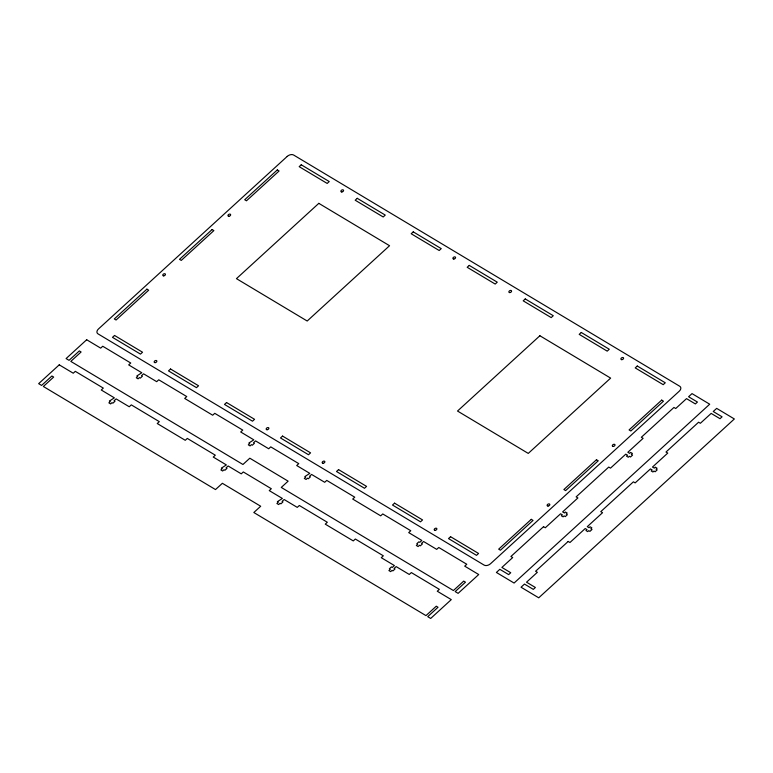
<?xml version="1.0" encoding="UTF-8"?>
<svg xmlns="http://www.w3.org/2000/svg" width="773" height="773" viewBox="0 0 773 773"><rect width="100%" height="100%" fill="white"/><g stroke="black" fill="none" stroke-linecap="round" stroke-linejoin="round"><path stroke-width="1.16" d="M59.241 364.837L38.65 383.659L41.597 385.427L51.897 376.007L53.666 377.069L43.365 386.481L215.503 489.57L222.373 483.299L260.694 506.247L253.824 512.518L425.971 615.617L436.262 606.206L438.03 607.259L427.74 616.67L430.687 618.439L451.277 599.616L437.276 591.229L439.335 589.345L411.333 572.58L409.275 574.455L396.153 566.599L394.095 568.484L394.984 569.015L392.916 570.899L392.037 570.368L390.665 571.624L388.896 570.561L390.268 569.305L389.379 568.783L391.438 566.899L392.326 567.43L394.385 565.546L381.273 557.691L383.331 555.806L355.329 539.032L353.271 540.916L325.259 524.152L327.327 522.268L299.325 505.494L297.257 507.378L284.145 499.522L282.087 501.406L282.966 501.938L280.908 503.822L280.029 503.291L278.657 504.547L276.889 503.484L278.261 502.228L277.372 501.696L282.377 498.459L269.255 490.613L271.323 488.729L243.311 471.955L241.253 473.839L228.141 465.984L226.083 467.868L226.962 468.399L224.904 470.274L224.025 469.752L222.653 470.999L220.885 469.945L222.257 468.689L221.368 468.158L226.373 464.921L213.251 457.065L215.309 455.191L187.308 438.417L185.249 440.301L157.248 423.527L159.306 421.643L131.304 404.878L129.246 406.762L116.134 398.907L114.075 400.781L114.955 401.313L112.897 403.197L112.008 402.665L110.636 403.921L108.867 402.868L110.239 401.612L109.36 401.081L114.365 397.844L101.244 389.988L103.302 388.104L75.3 371.34L73.242 373.214L59.241 364.837M86.682 339.743L66.092 358.575L69.039 360.334L79.329 350.923L81.097 351.986L70.807 361.397L242.944 464.486L249.814 458.215L288.126 481.164L281.266 487.434L453.403 590.533L463.703 581.112L465.472 582.175L455.171 591.587L458.118 593.355L478.719 574.532L464.708 566.145L466.776 564.261L438.774 547.487L436.706 549.371L423.594 541.515L421.536 543.4L422.416 543.931L420.357 545.815L419.478 545.284L418.106 546.54L416.338 545.477L417.71 544.221L416.821 543.69L418.879 541.815L419.768 542.337L421.826 540.462L408.704 532.607L410.763 530.722L382.761 513.948L380.703 515.833L352.701 499.058L354.759 497.184L326.757 480.41L324.699 482.294L311.587 474.438L309.529 476.323L310.408 476.854L308.35 478.729L307.47 478.207L306.089 479.453L304.32 478.4L305.702 477.144L304.813 476.612L309.818 473.376L296.697 465.52L298.755 463.636L270.753 446.871L268.695 448.755L255.583 440.9L253.525 442.784L254.404 443.306L252.346 445.19L251.457 444.659L250.085 445.915L248.317 444.861L249.689 443.605L248.809 443.074L253.815 439.837L240.693 431.981L242.751 430.097L214.749 413.333L212.691 415.217L184.689 398.443L186.747 396.559L158.745 379.794L156.687 381.669L143.565 373.813L141.507 375.697L142.396 376.229L140.338 378.113L139.449 377.582L138.077 378.838L136.309 377.775L137.681 376.519L136.802 375.997L141.797 372.76L128.685 364.904L130.743 363.02L102.741 346.246L100.683 348.13L86.682 339.743M287.237 156.397L98.48 328.96A4.841 3.16 -28 0 0 97.997 333.859L484.14 565.111A4.841 3.16 -28 0 0 490.517 563.739L679.274 391.177A4.841 3.16 -28 0 0 679.757 386.278L293.614 155.025A4.841 3.16 -28 0 0 287.237 156.397M146.899 289.15L114.298 318.959L116.066 320.012L148.667 290.213L146.899 289.15M212.111 229.542L179.51 259.341L181.278 260.404L213.879 230.596L212.111 229.542M277.314 169.925L244.712 199.734L246.481 200.796L279.082 170.988L277.314 169.925M114.539 335.463L112.481 337.347L140.483 354.111L142.541 352.227L114.539 335.463M301.238 164.784L299.18 166.659L327.182 183.433L329.24 181.549L301.238 164.784M318.814 203.347L236.451 278.647L307.19 321.017L389.553 245.717L318.814 203.347M170.543 369.001L168.485 370.885L196.487 387.65L198.555 385.775L170.543 369.001M357.242 198.323L355.184 200.207L383.186 216.971L385.244 215.087L357.242 198.323M226.557 402.54L224.489 404.424L252.5 421.198L254.559 419.314L226.557 402.54M413.246 231.861L411.188 233.746L439.19 250.51L441.248 248.635L413.246 231.861M282.56 436.078L280.502 437.962L308.504 454.737L310.562 452.852L282.56 436.078M469.25 265.4L467.192 267.284L495.193 284.058L497.252 282.174L469.25 265.4M338.564 469.617L336.506 471.501L364.508 488.275L366.566 486.391L338.564 469.617M525.254 298.938L523.195 300.823L551.197 317.597L553.265 315.713L525.254 298.938M539.883 335.743L457.519 411.043L528.259 453.413L610.631 378.113L539.883 335.743M394.568 503.165L392.51 505.04L420.512 521.814L422.57 519.929L394.568 503.165M581.267 332.477L579.199 334.361L607.201 351.135L609.269 349.251L581.267 332.477M450.572 536.704L448.514 538.588L476.516 555.352L478.574 553.468L450.572 536.704M637.271 366.025L635.213 367.9L663.215 384.674L665.273 382.79L637.271 366.025M531.273 519.34L498.672 549.149L500.44 550.212L533.041 520.403L531.273 519.34M596.476 459.732L563.875 489.541L565.643 490.594L598.244 460.785L596.476 459.732M661.688 400.114L629.077 429.923L630.855 430.986L663.456 401.177L661.688 400.114M543.535 526.684L510.924 556.492L512.702 557.555L501.89 567.43L510.731 572.725L508.673 574.61L499.831 569.315L496.392 572.455L514.084 583.045L709.701 404.211L692.019 393.612L688.579 396.752L697.43 402.047L695.371 403.931L686.521 398.636L675.718 408.521L673.94 407.458L641.339 437.267L643.107 438.33L627.84 452.282L629.609 453.345L630.633 452.408L632.401 453.461L631.377 454.408L632.556 455.113L630.497 456.998L629.319 456.292L628.285 457.23L626.517 456.167L627.55 455.229L625.782 454.166L610.506 468.129L608.738 467.076L576.136 496.875L577.904 497.938L562.628 511.9L564.396 512.963L565.43 512.016L567.198 513.079L566.165 514.016L567.343 514.721L565.285 516.606L564.106 515.9L563.082 516.837L561.314 515.784L562.338 514.837L560.57 513.784L545.303 527.746L543.535 526.684M568.184 541.448L535.583 571.257L537.351 572.31L526.539 582.195L535.38 587.49L533.322 589.374L524.481 584.079L521.041 587.219L538.733 597.809L734.35 418.966L716.668 408.376L713.228 411.516L722.079 416.811L720.021 418.695L711.17 413.4L700.367 423.285L698.599 422.222L665.988 452.031L667.756 453.084L652.489 467.047L654.258 468.109L655.282 467.163L657.05 468.225L656.026 469.163L657.205 469.878L655.146 471.752L653.968 471.047L652.934 471.994L651.166 470.931L652.199 469.994L650.431 468.931L635.155 482.893L633.387 481.83L600.785 511.639L602.554 512.702L587.277 526.664L589.045 527.717L590.079 526.78L591.847 527.843L590.814 528.78L592.002 529.486L589.934 531.37L588.755 530.665L587.731 531.602L585.963 530.549L586.987 529.602L585.219 528.548L569.952 542.511L568.184 541.448M435.093 530.336A1.449 0.947 -28 0 0 436.871 528.703A1.449 0.947 -28 0 0 434.658 528.732A1.449 0.947 -28 0 0 435.093 530.336M323.085 463.259A1.449 0.947 -28 0 0 324.863 461.626A1.449 0.947 -28 0 0 322.65 461.645A1.449 0.947 -28 0 0 323.085 463.259M548.009 506.044A1.449 0.947 -28 0 0 549.796 504.421A1.449 0.947 -28 0 0 547.574 504.44A1.449 0.947 -28 0 0 548.009 506.044M509.774 292.581A1.449 0.947 -28 0 0 511.562 290.948A1.449 0.947 -28 0 0 509.339 290.967A1.449 0.947 -28 0 0 509.774 292.581M621.792 359.658A1.449 0.947 -28 0 0 623.569 358.025A1.449 0.947 -28 0 0 621.357 358.044A1.449 0.947 -28 0 0 621.792 359.658M613.211 446.436A1.449 0.947 -28 0 0 614.999 444.804A1.449 0.947 -28 0 0 612.776 444.823A1.449 0.947 -28 0 0 613.211 446.436M341.763 191.955A1.449 0.947 -28 0 0 343.55 190.322A1.449 0.947 -28 0 0 341.328 190.351A1.449 0.947 -28 0 0 341.763 191.955M155.064 362.634A1.449 0.947 -28 0 0 156.851 361.01A1.449 0.947 -28 0 0 154.629 361.03A1.449 0.947 -28 0 0 155.064 362.634M267.081 429.72A1.449 0.947 -28 0 0 268.859 428.087A1.449 0.947 -28 0 0 266.646 428.107A1.449 0.947 -28 0 0 267.081 429.72M163.644 275.855A1.449 0.947 -28 0 0 165.422 274.231A1.449 0.947 -28 0 0 163.209 274.251A1.449 0.947 -28 0 0 163.644 275.855M228.847 216.247A1.449 0.947 -28 0 0 230.625 214.614A1.449 0.947 -28 0 0 228.412 214.633A1.449 0.947 -28 0 0 228.847 216.247M453.77 259.032A1.449 0.947 -28 0 0 455.558 257.409A1.449 0.947 -28 0 0 453.336 257.428A1.449 0.947 -28 0 0 453.77 259.032"/></g></svg>
